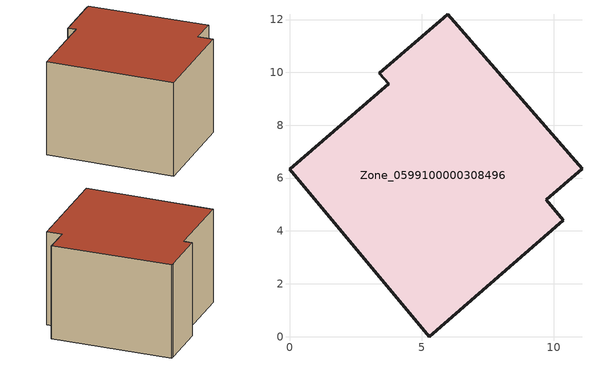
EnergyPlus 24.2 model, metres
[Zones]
Zone_0599100000308496
 floor ground (C_G): 5.83,12.08 5.99,12.19 11.07,6.35 9.71,5.17 10.37,4.41 5.29,0 0,6.34 3.75,9.56 3.4,9.96 z0
 wall outside (C_F): 5.29,0 10.37,4.41 9.71,5.17 11.07,6.35 5.99,12.19 5.83,12.08 3.4,9.96 3.75,9.56 0,6.34 5.29,0 z0:6.17
 roof outside (C_R): 5.99,12.19 5.83,12.08 3.4,9.96 3.75,9.56 0,6.34 5.29,0 10.37,4.41 9.71,5.17 11.07,6.35 z6.17
[BUILDING]
Pand.0599100000308496: North Axis=0; Terrain=City; Loads Convergence Tolerance Value=0.04; Temperature Convergence Tolerance Value=0.4; Solar Distribution=FullExterior; Maximum Number of Warmup Days=25; Minimum Number of Warmup Days=1
[Site:Location]
Rotterdam.The.Hague.AP_ZH_NLD Design_Conditions: Latitude=51.96; Longitude=4.45; Time Zone=1; Elevation=-4.5
[SITE:GROUNDTEMPERATURE:BUILDINGSURFACE]
18, 18, 18, 18, 18, 18, 18, 18, 18, 18, 18, 18
[MATERIAL] Thermal Absorptance=0.9; Solar Absorptance=0.7; Visible Absorptance=0.7
Name | Roughness | Thickness | Conductivity | Density | Specific Heat
G.TI.1946 | MediumSmooth | 0.15 | 1 | 540 | 1210
F.TI.1946 | Rough | 0.3 | 0.857143 | 1920 | 840
R.TI.1946 | MediumRough | 0.2 | 0.1 | 1500 | 1000
[CONSTRUCTION]
C_G: G.TI.1946
C_F: F.TI.1946
C_R: R.TI.1946
[ZONE]
Zone_0599100000308496: Type=1; Multiplier=1; Ceiling Height=Autocalculate; Volume=Autocalculate; Floor Area=autocalculate; Part of Total Floor Area=Yes
[ZONEINFILTRATION:DESIGNFLOWRATE]
Infil_Zone_0599100000308496: Zone or ZoneList or Space or SpaceList=Zone_0599100000308496; Schedule=AlwaysOn; Design Flow Rate Calculation Method=Flow/Area; Flow Rate per Floor Area=0.003; Constant Term Coefficient=1; Temperature Term Coefficient=0; Velocity Term Coefficient=0; Velocity Squared Term Coefficient=0
[HVACTEMPLATE:ZONE:IDEALLOADSAIRSYSTEM]
Zone_0599100000308496: Maximum Heating Supply Air Temperature=50; Minimum Cooling Supply Air Temperature=13; Maximum Heating Supply Air Humidity Ratio=0.0156; Minimum Cooling Supply Air Humidity Ratio=0.0077; Heating Limit=NoLimit; Cooling Limit=NoLimit; Dehumidification Control Type=ConstantSensibleHeatRatio; Cooling Sensible Heat Ratio=0.7; Dehumidification Setpoint=60; Humidification Control Type=None; Humidification Setpoint=30; Outdoor Air Method=None; Outdoor Air Flow Rate per Person=0.00944; Outdoor Air Flow Rate per Zone Floor Area=0; Outdoor Air Flow Rate per Zone=0; Demand Controlled Ventilation Type=None; Outdoor Air Economizer Type=NoEconomizer; Heat Recovery Type=None; Sensible Heat Recovery Effectiveness=0.7; Latent Heat Recovery Effectiveness=0.65
[ZONECONTROL:THERMOSTAT]
ThermostatControl_Zone_0599100000308496: Zone or ZoneList=Zone_0599100000308496; Control Type Schedule=DualSetpointControlType; Control 1=Thermostat_Zone_0599100000308496; Temperature Difference Between Cutout And Setpoint=0
[THERMOSTATSETPOINT:DUALSETPOINT]
Thermostat_Zone_0599100000308496: Heating Setpoint Temperature Schedule=HeatingSetpoint_Zone_0599100000308496; Cooling Setpoint Temperature Schedule=CoolingSetpoint_Zone_0599100000308496
[SCHEDULE:COMPACT]
HeatingSetpoint_Zone_0599100000308496: Through: 12/31, For: AllDays, Until: 24:00, 21
CoolingSetpoint_Zone_0599100000308496: Through: 12/31, For: AllDays, Until: 24:00, 24
DualSetpointControlType: Through: 12/31, For: AllDays, Until: 24:00, 4
AlwaysOn: Through: 12/31, For: AllDays, Until: 24:00, 1
